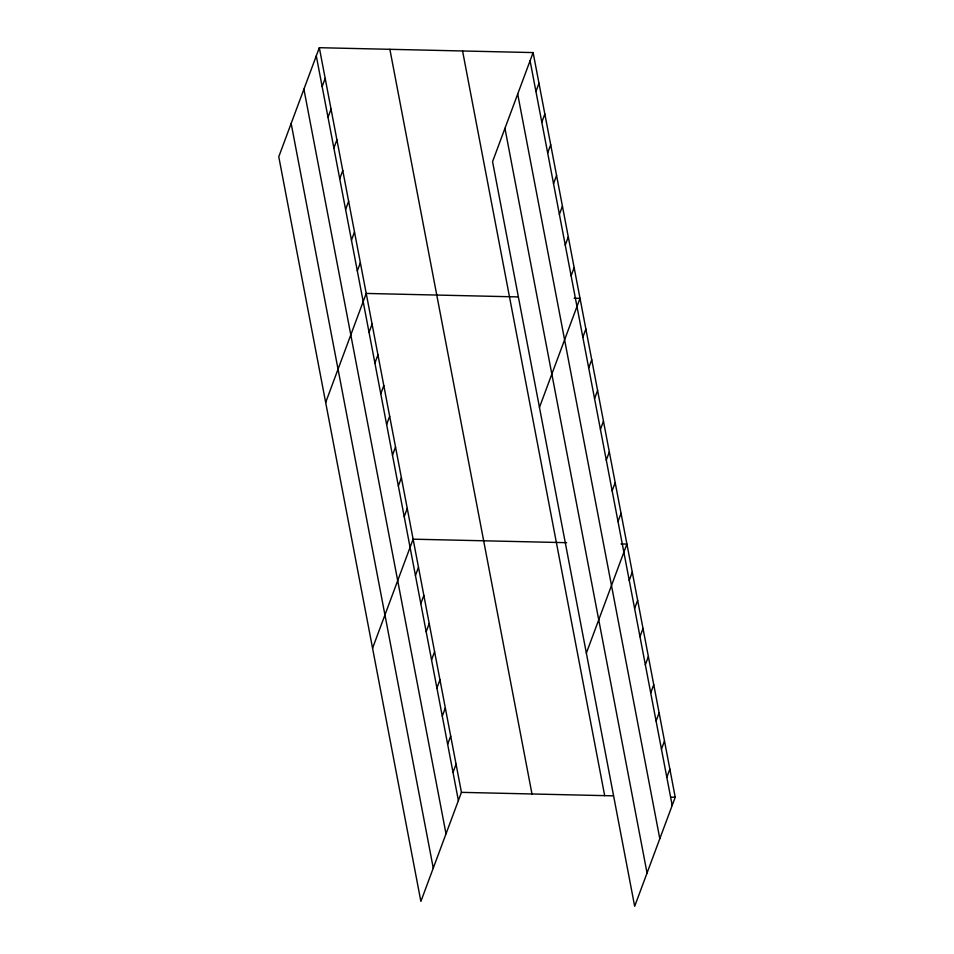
<?xml version="1.0" encoding="UTF-8"?>
<svg xmlns="http://www.w3.org/2000/svg" width="954" height="954" viewBox="0 0 954 954"><rect width="100%" height="100%" fill="white"/><g stroke="black" fill="none" stroke-linecap="round" stroke-linejoin="round"><path stroke-width="1.43" d="M319.328 47.7L278.771 156.754L420.881 901.411L461.438 792.357L319.328 47.7L533.119 52.589L675.229 797.246L634.672 906.3L492.562 161.643L533.119 52.589M322.142 86.599L325.183 78.419M328.009 117.318L331.05 109.138M333.864 148.037L336.917 139.856M339.731 178.744L342.772 170.563M345.598 209.463L348.639 201.282M351.454 240.181L354.494 232.001M357.321 270.9L360.362 262.72M325.672 402.481L366.217 293.438L518.284 296.921M369.043 332.338L372.084 324.157M374.898 363.057L377.951 354.876M380.765 393.763L383.806 385.583M386.632 424.482L389.673 416.302M392.488 455.201L395.528 447.021M535.945 91.489L538.986 83.308M398.355 485.92L401.395 477.739M541.8 122.207L544.841 114.027M404.21 516.639L407.251 508.458M547.668 152.926L550.708 144.746M372.561 648.219L413.118 539.177L566.652 542.683M553.523 183.645L556.576 175.464M415.443 575.489L418.484 567.308M559.39 214.364L562.431 206.183M420.809 603.62L423.85 595.439M565.257 245.083L568.298 236.902M426.176 631.751L429.217 623.57M571.112 275.789L574.153 267.609M431.554 659.882L434.595 651.701M539.463 407.382L580.02 298.328L574.141 298.197M436.92 688.013L439.961 679.832M582.834 337.227L585.875 329.047M442.286 716.144L445.327 707.963M447.653 744.275L450.693 736.094M588.701 367.946L591.742 359.765M453.019 772.406L456.06 764.226M594.557 398.665L597.598 390.484M600.424 429.383L603.465 421.203M606.279 460.102L609.332 451.922M612.146 490.809L615.187 482.629M618.013 521.528L621.054 513.347M586.352 653.12L626.909 544.066L621.03 543.935M629.235 580.378L632.275 572.197M634.613 608.509L637.654 600.328M639.979 636.64L643.02 628.459M645.345 664.771L648.386 656.591M650.711 692.902L653.752 684.722M656.078 721.033L659.119 712.853M661.444 749.164L664.497 740.984M666.822 777.295L669.863 769.115M461.438 792.357L613.494 795.839M670.817 797.15L675.229 797.246M530.078 60.77L672.188 805.426M517.7 94.064L659.81 838.721M504.952 128.361L647.05 873.017M462.571 50.979L604.681 795.636M389.876 49.31L531.986 793.966M316.287 55.881L458.385 800.537M303.909 89.163L446.007 833.82M291.149 123.46L433.259 868.116"/></g></svg>
